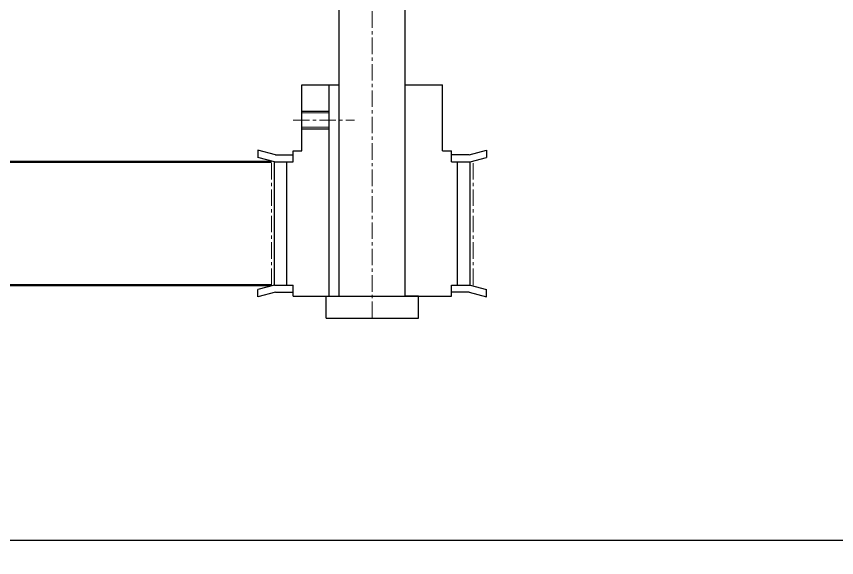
# Model space of a CAD drawing. Header units: millimetres. Extents: x 334 to 3694, y 0 to 2376.
# Drawn here: x 1366 to 1552.5, y 523.1 to 646.1 of the extents above; entities that cross this region are included whole.
import ezdxf

# ---------------------------------------------------------------- set-up
doc = ezdxf.new("R2010")
doc.units = ezdxf.units.MM
doc.header["$LTSCALE"] = 3
doc.linetypes.add('CENTER', pattern=[2, 1.25, -0.25, 0.25, -0.25])
for name, color, linetype, lineweight in [('1_외형선', 7, 'Continuous', 25), ('3_중심선', 1, 'CENTER', 18), ('6_가는선', 3, 'Continuous', 18), ('8_외각선', 4, 'Continuous', 50)]:
    doc.layers.add(name, color=color, linetype=linetype, lineweight=lineweight)
doc.styles.add('축척08', font='romans.shx', dxfattribs={"width": 0.8, "height": 24, "bigfont": 'whgtxt.shx'})
doc.dimstyles.new('축척08', dxfattribs={"dimscale": 8, "dimtxt": 24, "dimasz": 3, "dimexe": 1, "dimexo": 1, "dimgap": 1, "dimtad": 3, "dimdec": 4, "dimzin": 9, "dimdsep": 46, "dimtxsty": '축척08', "dimcen": 0, "dimclrd": 3, "dimclre": 3, "dimclrt": 256, "dimadec": 4, "dimazin": 2, "dimtm": 1e-09, "dimtfac": 0.6, "dimtdec": 4, "dimtmove": 0, "dimatfit": 0, "dimfxl": 1.5, "dimtolj": 1, "dimlwd": -1, "dimlwe": -1, "dimarcsym": 0})

# ---------------------------------------------------------------- blocks, each defined once
blk = doc.blocks.new('A$C27ea44ee')
at = {"layer": '1_외형선'}
for p, q in [((-16, 0), (-7.5, 0)), ((-16, -15), (-16, 0)), ((-9.8, -48), (-9.8, 0)), ((-8, 0), (-8, 0)), ((-7.5, -48), (-7.5, 0)), ((7.5, -48), (7.5, 0)), ((7.5, 0), (16, 0)), ((16, -15), (16, 0)), ((-16, -6), (-9.8, -6)), ((-16, -10), (-9.8, -10)), ((-22.02, -15.9), (-26, -14.83)), ((-26, -14.83), (-26, -16.49)), ((22.02, -15.9), (26, -14.83)), ((26, -14.83), (26, -16.49)), ((-22.23, -17.5), (-26, -16.49)), ((-22.02, -15.9), (-18, -15.9)), ((-18, -17.5), (-18, -15)), ((-18, -15), (-16, -15)), ((16, -15), (18, -15)), ((18, -17.5), (18, -15)), ((22.02, -15.9), (18, -15.9)), ((22.23, -17.5), (26, -16.49)), ((-22.23, -45.5), (-22.23, -17.5)), ((-22.23, -17.5), (-18, -17.5)), ((-19.4, -45.5), (-19.4, -17.5)), ((18, -17.5), (22.23, -17.5)), ((19.4, -45.5), (19.4, -17.5)), ((22.23, -45.5), (22.23, -17.5)), ((-22.23, -45.5), (-26, -46.51)), ((-26, -48.17), (-26, -46.51)), ((-22.23, -45.5), (-18, -45.5)), ((-18, -48), (-18, -45.5)), ((18, -45.5), (22.23, -45.5)), ((18, -48), (18, -45.5)), ((22.23, -45.5), (26, -46.51)), ((26, -48.17), (26, -46.51)), ((-22.02, -47.1), (-26, -48.17)), ((-22.02, -47.1), (-18, -47.1)), ((-18, -48), (18, -48)), ((22.02, -47.1), (18, -47.1)), ((22.02, -47.1), (26, -48.17))]:
    blk.add_line(p, q, dxfattribs=at)
at = {"layer": '3_중심선'}
for p, q in [((-18, -8), (-4, -8)), ((-22.92, -45.5), (-22.92, -17.5)), ((22.92, -45.5), (22.92, -17.5))]:
    blk.add_line(p, q, dxfattribs=at)
at = {"layer": '6_가는선'}
for p, q in [((-16, -6.38), (-9.8, -6.38)), ((-16, -9.62), (-9.8, -9.62))]:
    blk.add_line(p, q, dxfattribs=at)

msp = doc.modelspace()

# ---------------------------------------------------------------- linework, layer by layer
at = {"layer": '1_외형선'}
for p, q in [((1439.44, 582.52), (1439.44, 742.42)), ((1454.44, 582.52), (1454.44, 742.42)), ((1436.44, 577.52), (1436.44, 582.52)), ((1436.44, 582.52), (1439.44, 582.52)), ((1457.44, 582.52), (1454.44, 582.52)), ((1457.44, 577.52), (1457.44, 582.52)), ((1436.44, 577.52), (1457.44, 577.52))]:
    msp.add_line(p, q, dxfattribs=at)
at = {"layer": '3_중심선'}
msp.add_line((1446.94, 577.52), (1446.94, 737.68), dxfattribs=at)
at = {"layer": '8_외각선'}
for p, q in [((1424.02, 613.02), (1307.78, 613.02)), ((1307.78, 585.02), (1424.02, 585.02))]:
    msp.add_line(p, q, dxfattribs=at)

# ---------------------------------------------------------------- block references
at = {"layer": '1_외형선'}
msp.add_blockref('A$C27ea44ee', (1446.94, 630.52), dxfattribs=at)

# ---------------------------------------------------------------- leaders
at = {"layer": '1_외형선', "annotation_type": 0, "has_hookline": 1, "hookline_direction": 0, "text_width": 190.69}
msp.add_leader([(1292, 527.02), (1678.25, 527.02)], dimstyle='축척08', override={"dimgap": 1, "dimtad": 1}, dxfattribs=at)

doc.saveas('drawing.dxf')
